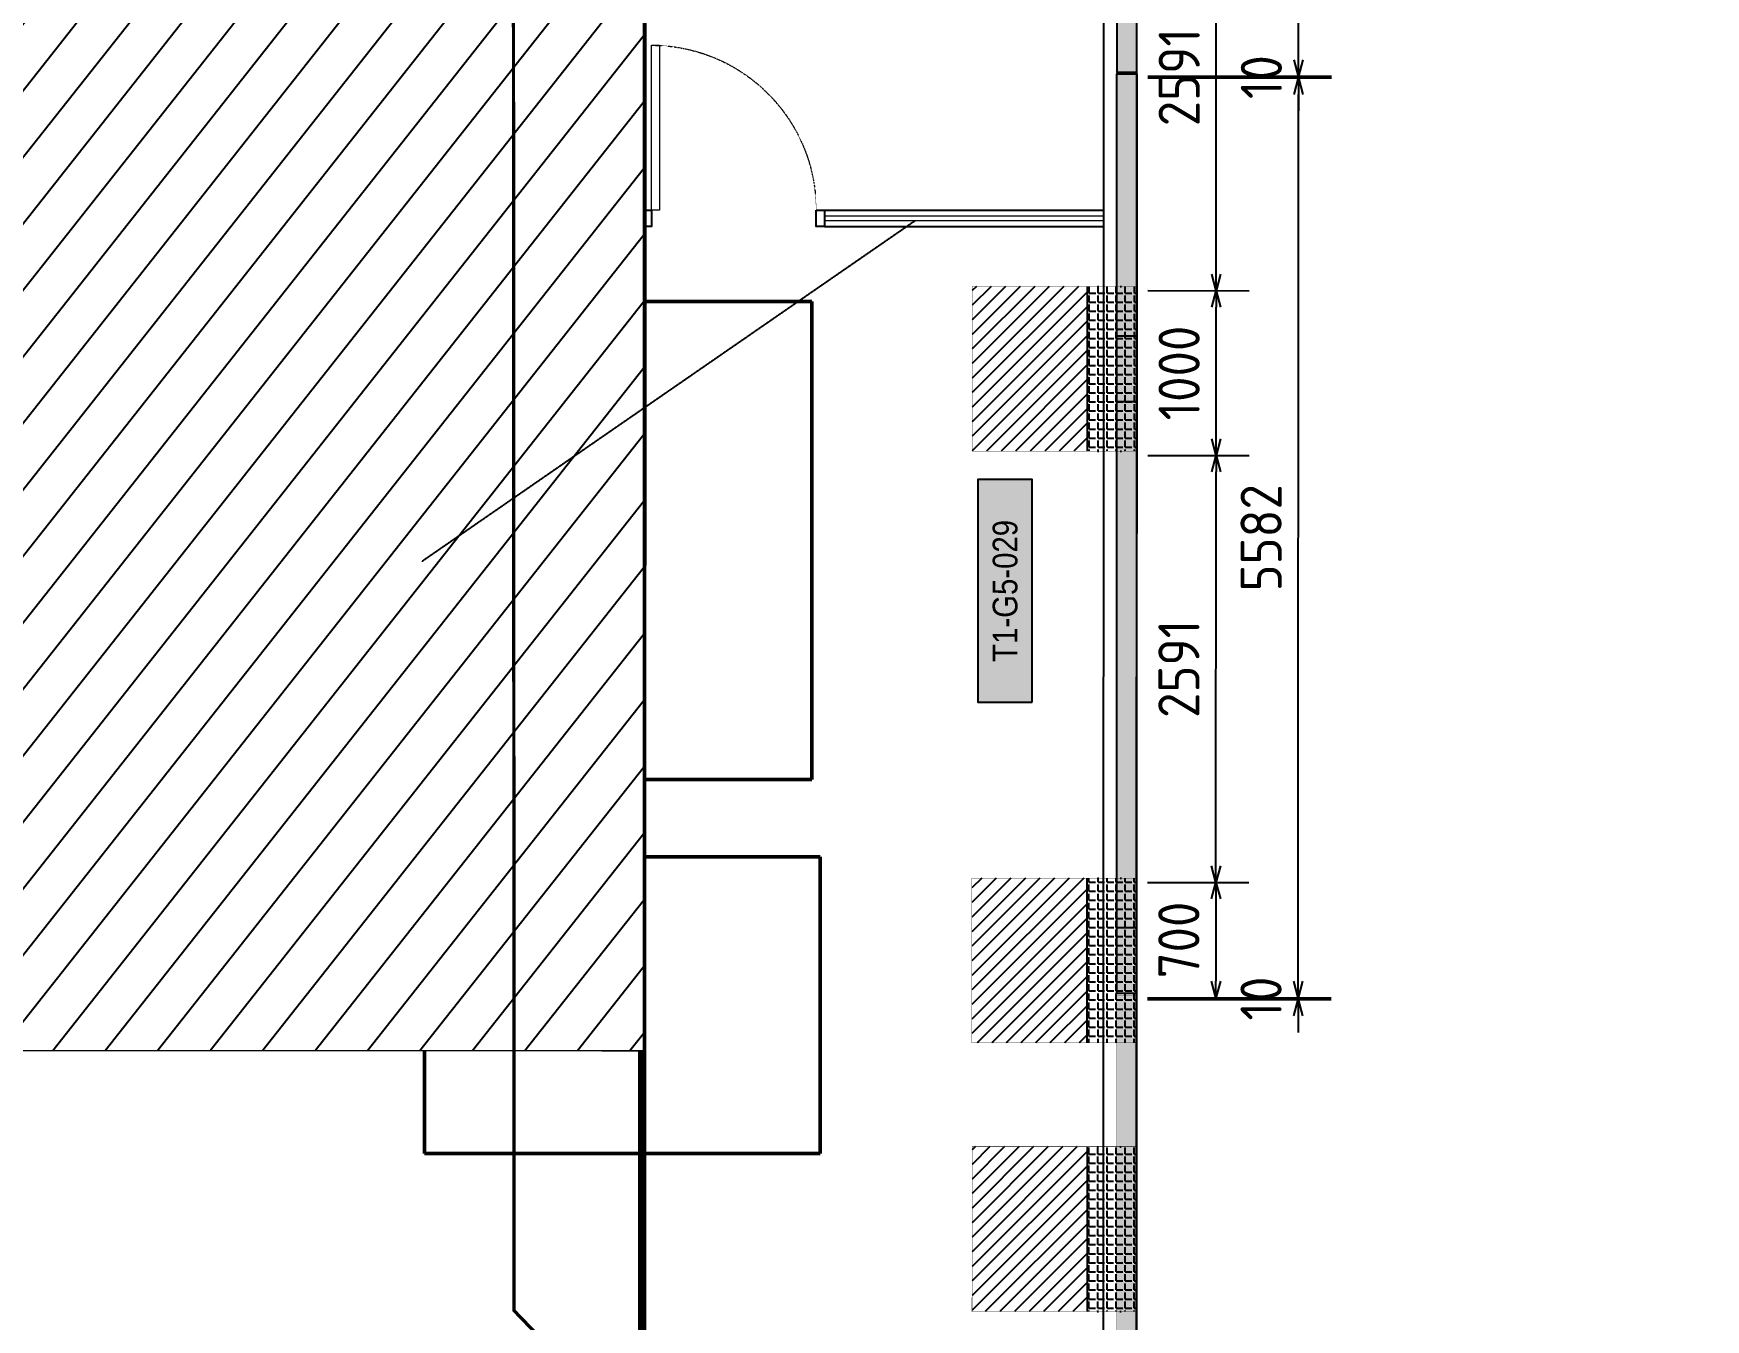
# Model space of a CAD drawing. Header units: centimetres. Extents: x -6122352 to 4157695, y -1694241 to 1947892.
# Drawn here: x 249254 to 259403, y -194925 to -187120 of the extents above; entities that cross this region are included whole.
import ezdxf
from ezdxf.enums import TextEntityAlignment as Align
from ezdxf.xclip import XClip

# ---------------------------------------------------------------- set-up
doc = ezdxf.new("R2010")
doc.units = ezdxf.units.CM
doc.header["$MEASUREMENT"] = 0
doc.header["$XCLIPFRAME"] = 2
doc.header["$PDMODE"] = 66
doc.header["$PDSIZE"] = 100
for name, pattern in [('23585-XR-AR-END-GROUND FLOOR$0$XR-END-GROUND FLOOR PLAN$0$HIDDEN2', [0.1875, 0.125, -0.0625]), ('DASHED2', [0.375, 0.25, -0.125]), ('XR-AR-END-SETTING OUT PLAN$0$23261-XR-AR-SI-GF$0$HIDDEN', [0.375, 0.25, -0.125]), ('XR-AR-END-SETTING OUT PLAN$0$23585-XR-AR-END-GROUND FLOOR$0$23261-XR-AR-SI-GF$0$HIDDEN', [0.375, 0.25, -0.125]), ('XR-AR-END-SETTING OUT PLAN$0$23585-XR-AR-END-GROUND FLOOR$0$945-4P-1-101-GROUND FLOOR PLAN$0$XR-MIDDLE-GROUND FLOOR PLAN$0$HIDDEN2', [0.1875, 0.125, -0.0625]), ('XR-AR-END-SETTING OUT PLAN$0$23585-XR-AR-END-GROUND FLOOR$0$XR-END-GROUND FLOOR PLAN$0$HIDDEN2', [0.1875, 0.125, -0.0625]), ('XR-AR-END-SETTING OUT PLAN$0$23585-XR-AR-END-GROUND FLOOR$0$XR-END-GROUND FLOOR PLAN$0$xf_6a1$0$DASHED', [0.75, 0.5, -0.25])]:
    doc.linetypes.add(name, pattern=pattern)
for name, color, linetype in [('00-MI-DIM', 7, 'Continuous'), ('23585-XR-AR-BOUNDARY WALLS AND SETBACKS$0$setback', 7, 'XR-AR-END-SETTING OUT PLAN$0$23261-XR-AR-SI-GF$0$HIDDEN'), ('@MI-FOOTINGS', 7, 'Continuous'), ('@MI-MEP', 7, 'Continuous'), ('@MI-REF LAYER', 7, 'Continuous'), ('@MI-TYPE-01', 30, 'Continuous'), ('@MI-TYPE-02', 6, 'Continuous'), ('B_TH_6', 7, 'Continuous'), ('PANEL-TAGS', 7, 'Continuous'), ('XR-AR-END-SETTING OUT PLAN$0$23585-XR-AR-END-GROUND FLOOR$0$A-Flor-Strs', 1, 'Continuous')]:
    doc.layers.add(name, color=color, linetype=linetype)
for name, color, linetype, lineweight, true_color in [('08-Compound Wall-3', 5, 'Continuous', 25, 0x0000ff), ('23585-XR-AR-DAMAC PLOT LIMITS$0$1-End units', 7, 'Continuous', 5, 0xf8991e), ('23585-XR-AR-DAMAC PLOT LIMITS$0$1-Open Space', 7, 'Continuous', 5, 0x90cf5a)]:
    doc.layers.add(name, color=color, linetype=linetype, lineweight=lineweight, true_color=true_color)
for name, color, linetype, lineweight in [('23585-XR-AR-END-GROUND FLOOR$0$A-LOVR-PLAN', 251, 'Continuous', 9), ('@ Foundations', 4, 'DASHED2', 50), ('A-ANNO-TEXT', 3, 'Continuous', 25), ('XR-AR-END-SETTING OUT PLAN$0$23585-XR-AR-END-GROUND FLOOR$0$A-DOOR-FULL', 1, 'Continuous', 9), ('XR-AR-END-SETTING OUT PLAN$0$23585-XR-AR-END-GROUND FLOOR$0$A-EQUP-KITN-PLAN', 202, 'Continuous', 9), ('XR-AR-END-SETTING OUT PLAN$0$23585-XR-AR-END-GROUND FLOOR$0$A-FLOR-OVHD', 9, 'XR-AR-END-SETTING OUT PLAN$0$23585-XR-AR-END-GROUND FLOOR$0$23261-XR-AR-SI-GF$0$HIDDEN', 15), ('XR-AR-END-SETTING OUT PLAN$0$23585-XR-AR-END-GROUND FLOOR$0$A-GLAZ-SILL', 8, 'Continuous', 5), ('XR-AR-END-SETTING OUT PLAN$0$23585-XR-AR-END-GROUND FLOOR$0$A-GLAZ-WNDO', 232, 'Continuous', 9), ('XR-AR-END-SETTING OUT PLAN$0$23585-XR-AR-END-GROUND FLOOR$0$A-LOVR-PLAN', 111, 'Continuous', 9), ('XR-AR-END-SETTING OUT PLAN$0$23585-XR-AR-END-GROUND FLOOR$0$A-WALL', 7, 'Continuous', 30), ('XR-AR-END-SETTING OUT PLAN$0$23585-XR-AR-END-GROUND FLOOR$0$S-COLS', 51, 'Continuous', 40), ('XR-AR-END-SETTING OUT PLAN$0$23585-XR-AR-END-GROUND FLOOR$0$S-COLS-PATT', 8, 'Continuous', 5)]:
    doc.layers.add(name, color=color, linetype=linetype, lineweight=lineweight)
doc.styles.add('PANELTAG_STYLE', font='arial.ttf')
doc.styles.add('Schueco-BEMSTIL', font='isocpeur.ttf', dxfattribs={"width": 0.9})
doc.styles.get("Standard").update_dxf_attribs({"font": 'arial.ttf'})
doc.dimstyles.new('LEADER', dxfattribs={"dimtxt": 0.18, "dimasz": 0.25, "dimexe": 0.18, "dimexo": 0.0625, "dimgap": 0.09, "dimtad": 0, "dimtih": 1, "dimtoh": 1, "dimdec": 4, "dimzin": 0, "dimdsep": 46, "dimtxsty": 'Standard', "dimblk": 'DOT', "dimcen": 0.09, "dimadec": 0, "dimazin": 0, "dimtfac": 1, "dimtdec": 4, "dimtofl": 0, "dimtmove": 0, "dimatfit": 3, "dimldrblk": 'DOT', "dimfxl": 1, "dimtolj": 1, "dimtzin": 0, "dimarcsym": 0})
doc.dimstyles.new('MI- JWC-TXT-2.5 MM', dxfattribs={"dimscale": 1.5, "dimtxt": 2.5, "dimasz": 1, "dimexe": 2, "dimexo": 1, "dimgap": 1, "dimtad": 1, "dimdec": 0, "dimdsep": 46, "dimtxsty": 'Schueco-BEMSTIL', "dimblk": 'OPEN30', "dimcen": 0, "dimdle": 2, "dimclrd": 140, "dimclre": 8, "dimclrt": 40, "dimadec": 0, "dimazin": 2, "dimtfac": 1, "dimtdec": 0, "dimtix": 1, "dimtmove": 2, "dimatfit": 3, "dimldrblk": 'OPEN', "dimfxl": 2, "dimlwd": -1, "dimlwe": -1, "dimarcsym": 0})

# ---------------------------------------------------------------- blocks, each defined once
blk = doc.blocks.new('23585-XR-AR-BOUNDARY WALLS AND SETBACKS')
at = {"layer": '23585-XR-AR-BOUNDARY WALLS AND SETBACKS$0$setback', "ltscale": 40, "const_width": 0.05}
blk.add_lwpolyline([(496708.041, 2768950.12), (496693.664, 2768963.294), (496689.51, 2768958.761), (496685.457, 2768954.338), (496681.404, 2768949.914), (496677.35, 2768945.49), (496673.297, 2768941.066), (496669.243, 2768936.643), (496665.19, 2768932.219), (496661.035, 2768927.684), (496675.412, 2768914.511), (496679.567, 2768919.045), (496683.621, 2768923.469), (496687.674, 2768927.893, -0.000006), (496687.674, 2768927.893), (496691.727, 2768932.316), (496695.781, 2768936.74), (496699.834, 2768941.164), (496703.888, 2768945.588), (496708.041, 2768950.12)], format="xyb", dxfattribs=at)
at = {"layer": '@MI-TYPE-01'}
for p, q in [((496711.173, 2768951.318), (496693.552, 2768967.465)), ((496711.038, 2768951.171), (496693.417, 2768967.318))]:
    blk.add_line(p, q, dxfattribs=at)
blk = doc.blocks.new('A$C9d9485f6')
at = {"layer": 'A-ANNO-TEXT', "rotation": 312.4881850805905}
blk.add_blockref('23585-XR-AR-BOUNDARY WALLS AND SETBACKS', (-2377088.535, -1504219.252), dxfattribs=at)
blk = doc.blocks.new('23585-XR-AR-DAMAC PLOT LIMITS')
at = {"layer": '23585-XR-AR-DAMAC PLOT LIMITS$0$1-End units', "color": 251, "true_color": 0x636466}
blk.add_lwpolyline([(496711.173, 2768951.318), (496704.993, 2768944.574), (496687.298, 2768960.788), (496693.479, 2768967.533)], close=True, dxfattribs=at)
at = {"layer": '23585-XR-AR-DAMAC PLOT LIMITS$0$1-Open Space', "color": 251, "true_color": 0x636466}
blk.add_lwpolyline([(496707.454, 2768967.513), (496711.846, 2768963.426), (496714.309, 2768961.134), (496714.551, 2768955.005), (496711.173, 2768951.318), (496693.479, 2768967.533), (496675.783, 2768983.746), (496678, 2768986.165), (496679.367, 2768987.658), (496685.538, 2768987.903), (496687.584, 2768985.999), (496688.677, 2768984.982), (496684.517, 2768980.512), (496688.982, 2768976.357), (496693.145, 2768980.829), (496694.278, 2768979.776), (496698.67, 2768975.689), (496703.062, 2768971.601)], close=True, dxfattribs=at)
blk = doc.blocks.new('A$Cf093b529')
at = {"layer": 'A-ANNO-TEXT'}
blk.add_blockref('23585-XR-AR-DAMAC PLOT LIMITS', (-495391.99, -2768603.442), dxfattribs=at)
blk = doc.blocks.new('A$Ca33b49e3')
at = {"color": 1, "true_color": 0xeb0000, "const_width": 0.008}
blk.add_lwpolyline([(54.298, 0), (54.297, -24), (45.15, -24), (39.15, -24), (33.15, -24), (27.15, -24), (21.15, -24), (15.15, -24), (9.15, -24), (0, -24), (0, 0), (9.15, 0), (15.15, 0), (21.15, 0), (27.15, 0), (33.15, 0), (39.15, 0), (45.15, 0)], close=True, dxfattribs=at)
blk = doc.blocks.new('*U35')
for points in [[(91, 0), (41, 0), (41, 1021), (91, 1021)], [(0, 0), (38, 0), (38, -50), (50, -50), (50, -250), (0, -250)], [(1100, 0), (1062, 0), (1062, -50), (1050, -50), (1050, -250), (1100, -250)]]:
    blk.add_lwpolyline(points, close=True)
at = {"color": 8, "linetype": 'XR-AR-END-SETTING OUT PLAN$0$23585-XR-AR-END-GROUND FLOOR$0$XR-END-GROUND FLOOR PLAN$0$HIDDEN2'}
blk.add_arc((41, 0), 1021, 0, 90, dxfattribs=at)
at = {"layer": 'XR-AR-END-SETTING OUT PLAN$0$23585-XR-AR-END-GROUND FLOOR$0$A-GLAZ-SILL', "linetype": 'XR-AR-END-SETTING OUT PLAN$0$23585-XR-AR-END-GROUND FLOOR$0$945-4P-1-101-GROUND FLOOR PLAN$0$XR-MIDDLE-GROUND FLOOR PLAN$0$HIDDEN2', "ltscale": 3}
blk.add_lwpolyline([(0, 0), (1100, 0), (1100, -250), (0, -250)], close=True, dxfattribs=at)
blk = doc.blocks.new('*U37')
for points in [[(91, 0), (41, 0), (41, 1021), (91, 1021)], [(0, 0), (38, 0), (38, -50), (50, -50), (50, -110), (0, -110)], [(1100, 0), (1062, 0), (1062, -50), (1050, -50), (1050, -110), (1100, -110)]]:
    blk.add_lwpolyline(points, close=True)
at = {"color": 8, "linetype": 'XR-AR-END-SETTING OUT PLAN$0$23585-XR-AR-END-GROUND FLOOR$0$XR-END-GROUND FLOOR PLAN$0$HIDDEN2'}
blk.add_arc((41, 0), 1021, 0, 90, dxfattribs=at)
at = {"layer": 'XR-AR-END-SETTING OUT PLAN$0$23585-XR-AR-END-GROUND FLOOR$0$A-GLAZ-SILL', "linetype": 'XR-AR-END-SETTING OUT PLAN$0$23585-XR-AR-END-GROUND FLOOR$0$945-4P-1-101-GROUND FLOOR PLAN$0$XR-MIDDLE-GROUND FLOOR PLAN$0$HIDDEN2', "ltscale": 3}
blk.add_lwpolyline([(0, 0), (1100, 0), (1100, -110), (0, -110)], close=True, dxfattribs=at)
blk = doc.blocks.new('XR-AR-END-SETTING OUT PLAN$0$23585-XR-AR-END-GROUND FLOOR$0$XR-END-GROUND FLOOR PLAN$0$A$C45491A9B')
blk.add_lwpolyline([(-50, 0), (0, 0), (0, 1000), (-50, 1000)], close=True)
at = {"color": 8, "linetype": 'XR-AR-END-SETTING OUT PLAN$0$23585-XR-AR-END-GROUND FLOOR$0$XR-END-GROUND FLOOR PLAN$0$HIDDEN2'}
blk.add_arc((0, 0), 1000, 90, 180, dxfattribs=at)
blk = doc.blocks.new('XR-AR-END-SETTING OUT PLAN$0$23585-XR-AR-END-GROUND FLOOR$0$A$C75a8815d')
at = {"layer": 'XR-AR-END-SETTING OUT PLAN$0$23585-XR-AR-END-GROUND FLOOR$0$S-COLS', "color": 252, "lineweight": 30}
for points in [[(0, 3500), (0, 2700), (250, 2700), (250, 3500)], [(0, 0), (0, 550), (250, 550), (250, 0)]]:
    blk.add_lwpolyline(points, close=True, dxfattribs=at)
blk = doc.blocks.new('23585-XR-AR-END-GROUND FLOOR$0$XR-END-GROUND FLOOR PLAN$0$A$C45491A9B')
blk.add_lwpolyline([(-50, 0), (0, 0), (0, 1000), (-50, 1000)], close=True)
at = {"color": 8, "linetype": '23585-XR-AR-END-GROUND FLOOR$0$XR-END-GROUND FLOOR PLAN$0$HIDDEN2'}
blk.add_arc((0, 0), 1000, 90, 180, dxfattribs=at)
blk = doc.blocks.new('XR-AR-END-SETTING OUT PLAN')
at = {"layer": '08-Compound Wall-3'}
for p, q in [((1900, 10600), (-523, 10600)), ((1900, 10500), (-523, 10500))]:
    blk.add_line(p, q, dxfattribs=at)
for points in [[(1950, 10600), (1900, 10600), (1900, 10500), (1950, 10500)], [(3000, 10600), (2950, 10600), (2950, 10500), (3000, 10500)]]:
    blk.add_lwpolyline(points, close=True, dxfattribs=at)
at = {"layer": '23585-XR-AR-END-GROUND FLOOR$0$A-LOVR-PLAN'}
blk.add_lwpolyline([(1900, 10535), (1900, 10565), (-523, 10565), (-523, 10535)], close=True, dxfattribs=at)
blk.add_lwpolyline([(1900, 10600), (1900, 10500)], dxfattribs=at)
at = {"layer": 'XR-AR-END-SETTING OUT PLAN$0$23585-XR-AR-END-GROUND FLOOR$0$A-EQUP-KITN-PLAN', "color": 8}
for p, q in [((3850, 11100), (3850, 13150)), ((5650, 11100), (3850, 11100))]:
    blk.add_line(p, q, dxfattribs=at)
at = {"layer": 'XR-AR-END-SETTING OUT PLAN$0$23585-XR-AR-END-GROUND FLOOR$0$A-EQUP-KITN-PLAN', "color": 8, "linetype": 'XR-AR-END-SETTING OUT PLAN$0$23585-XR-AR-END-GROUND FLOOR$0$XR-END-GROUND FLOOR PLAN$0$xf_6a1$0$DASHED'}
blk.add_line((5650, 10900), (3850, 10900), dxfattribs=at)
at = {"layer": 'XR-AR-END-SETTING OUT PLAN$0$23585-XR-AR-END-GROUND FLOOR$0$A-FLOR-OVHD', "color": 8, "ltscale": 5}
for p, q in [((5650, 12950), (5650, 11300)), ((5750, 12950), (5750, 11300)), ((3750, 11000), (3250, 10500)), ((3250, 11000), (3750, 10500)), ((4150, 9210), (3250, 9610)), ((3250, 9210), (4150, 9610))]:
    blk.add_line(p, q, dxfattribs=at)
at = {"layer": 'XR-AR-END-SETTING OUT PLAN$0$23585-XR-AR-END-GROUND FLOOR$0$A-FLOR-OVHD', "color": 8}
blk.add_line((3200, 10250), (3200, 9000), dxfattribs=at)
at = {"layer": 'XR-AR-END-SETTING OUT PLAN$0$23585-XR-AR-END-GROUND FLOOR$0$A-FLOR-OVHD', "color": 8, "ltscale": 5}
blk.add_lwpolyline([(3250, 9210), (4150, 9210), (4150, 9610), (3250, 9610)], close=True, dxfattribs=at)
at = {"layer": 'XR-AR-END-SETTING OUT PLAN$0$23585-XR-AR-END-GROUND FLOOR$0$A-Flor-Strs', "color": 8}
for p, q in [((3000, 10250), (3000, 9000)), ((3300, 10250), (3300, 9000)), ((3300, 9550), (3171, 9681)), ((3000, 9550), (3300, 9550)), ((3300, 9550), (3171, 9419))]:
    blk.add_line(p, q, dxfattribs=at)
at = {"layer": 'XR-AR-END-SETTING OUT PLAN$0$23585-XR-AR-END-GROUND FLOOR$0$A-GLAZ-SILL', "color": 8}
blk.add_line((3250, 6050), (3250, 8200), dxfattribs=at)
at = {"layer": 'XR-AR-END-SETTING OUT PLAN$0$23585-XR-AR-END-GROUND FLOOR$0$A-GLAZ-WNDO', "color": 8}
for p, q in [((3000, 8200), (3000, 8150)), ((3150, 8150), (3000, 8150)), ((3150, 8200), (3150, 8150)), ((3150, 6100), (3150, 8200)), ((3000, 7448), (3000, 7498)), ((3000, 7498), (3150, 7498)), ((3150, 7448), (3000, 7448)), ((3150, 7498), (3150, 7448)), ((3000, 6747), (3000, 6797)), ((3000, 6797), (3150, 6797)), ((3150, 6747), (3000, 6747)), ((3150, 6797), (3150, 6747)), ((3000, 6050), (3000, 6100)), ((3000, 6100), (3150, 6100)), ((3150, 6100), (3150, 6050)), ((3000, 6050), (3250, 6050))]:
    blk.add_line(p, q, dxfattribs=at)
for points in [[(3250, 8200), (3000, 8200)], [(3000, 7498), (3000, 8150)], [(3050, 8150), (3050, 7498)], [(3000, 6100), (3000, 7448)], [(3050, 7448), (3050, 6797)], [(3050, 6747), (3050, 6100)]]:
    blk.add_lwpolyline(points, dxfattribs=at)
at = {"layer": 'XR-AR-END-SETTING OUT PLAN$0$23585-XR-AR-END-GROUND FLOOR$0$A-LOVR-PLAN', "color": 8}
for points in [[(1950, 10600), (1900, 10600), (1900, 10500), (1950, 10500)], [(3000, 10600), (2950, 10600), (2950, 10500), (3000, 10500)]]:
    blk.add_lwpolyline(points, close=True, dxfattribs=at)
blk.add_lwpolyline([(1900, 10600), (1900, 10500)], dxfattribs=at)
at = {"layer": 'XR-AR-END-SETTING OUT PLAN$0$23585-XR-AR-END-GROUND FLOOR$0$A-WALL', "color": 8}
for points in [[(9250, 6650), (9050, 6650), (9050, 8750), (6850, 8750), (6850, 8700), (6750, 8700), (6750, 8750), (6650, 8750), (6650, 8850), (6950, 8850), (6950, 8900), (7050, 8900), (7050, 8850), (9050, 8850), (9050, 10350), (7050, 10350), (7050, 9800), (6950, 9800), (6950, 10550), (7050, 10550), (7050, 10450), (9050, 10450), (9050, 19523), (9250, 19523)], [(5650, 10500), (5750, 10500), (5750, 11300), (5650, 11300)], [(4790, 8750), (3250, 8750), (3250, 8200), (3000, 8200), (3000, 9000), (4540, 9000), (4540, 9050), (4790, 9050)], [(5650, 8750), (4790, 8750), (4790, 8850), (5650, 8850)], [(3250, 5750), (3250, 5750), (3250, 6050), (3000, 6050), (3000, 5500), (3250, 5500)], [(3250, 5500), (7760, 5500), (7760, 5750), (3250, 5750)]]:
    blk.add_lwpolyline(points, close=True, dxfattribs=at)
for points in [[(3850, 10500), (5750, 10500), (5750, 10250), (4790, 10250), (4790, 10150), (4540, 10150), (4540, 10250), (3000, 10250), (3000, 12000), (3250, 12000), (3250, 11100), (3850, 11100), (3850, 10500)], [(3750, 10700), (3750, 11000), (3450, 11000), (3250, 11000), (3250, 10500), (3750, 10500), (3750, 10700)]]:
    blk.add_lwpolyline(points, dxfattribs=at)
at = {"layer": '23585-XR-AR-END-GROUND FLOOR$0$A-LOVR-PLAN'}
blk.add_blockref('23585-XR-AR-END-GROUND FLOOR$0$XR-END-GROUND FLOOR PLAN$0$A$C45491A9B', (2950, 10600), dxfattribs=at)
at = {"layer": 'XR-AR-END-SETTING OUT PLAN$0$23585-XR-AR-END-GROUND FLOOR$0$A-DOOR-FULL', "color": 8, "xscale": -1, "rotation": 270}
blk.add_blockref('*U35', (4790, 9050), dxfattribs=at)
at = {"layer": 'XR-AR-END-SETTING OUT PLAN$0$23585-XR-AR-END-GROUND FLOOR$0$A-DOOR-FULL', "color": 8, "xscale": 0.9090909090912127, "yscale": 0.9090909090912127, "zscale": 0.9090909090912127, "rotation": 179.9999999999999}
blk.add_blockref('*U37', (6650, 8750), dxfattribs=at)
at = {"layer": 'XR-AR-END-SETTING OUT PLAN$0$23585-XR-AR-END-GROUND FLOOR$0$A-LOVR-PLAN', "color": 8}
blk.add_blockref('XR-AR-END-SETTING OUT PLAN$0$23585-XR-AR-END-GROUND FLOOR$0$XR-END-GROUND FLOOR PLAN$0$A$C45491A9B', (2950, 10600), dxfattribs=at)
at = {"layer": 'XR-AR-END-SETTING OUT PLAN$0$23585-XR-AR-END-GROUND FLOOR$0$S-COLS-PATT', "color": 8}
blk.add_blockref('XR-AR-END-SETTING OUT PLAN$0$23585-XR-AR-END-GROUND FLOOR$0$A$C75a8815d', (3000, 5500), dxfattribs=at)
blk = doc.blocks.new('END UNIT')
at = {"xscale": 0.001, "yscale": 0.001, "zscale": 0.001}
blk.add_blockref('XR-AR-END-SETTING OUT PLAN', (-9.15, 0), dxfattribs=at)
blk = doc.blocks.new('TH_6')
at = {"xscale": -1}
blk.add_blockref('END UNIT', (495838.305, 2769163.997), dxfattribs=at)
blk = doc.blocks.new('23585-XR-AR-MALDIVE-3$0$TH_6')
at = {"layer": 'B_TH_6', "xscale": 1.000019685734281, "yscale": 1.000019685734281, "zscale": 1.000019685734281}
blk.add_blockref('TH_6', (-9.76, -54.513), dxfattribs=at)
at = {"layer": '@ Foundations', "linetype": 'DASHED2', "ltscale": 25}
for points in [[(495843.181, 2769171.142), (495843.181, 2769174.042), (495845.481, 2769174.042), (495845.481, 2769171.142)], [(495845.531, 2769168.872), (495843.131, 2769168.872), (495843.131, 2769170.672), (495845.531, 2769170.672)]]:
    blk.add_lwpolyline(points, close=True, dxfattribs=at)
blk = doc.blocks.new('_Dot')
at = {"color": 0, "linetype": 'ByBlock', "lineweight": -2}
blk.add_line((-0.5, 0), (-1, 0), dxfattribs=at)
at = {"color": 0, "linetype": 'ByBlock', "const_width": 0.5}
blk.add_lwpolyline([(-0.25, 0, 1), (0.25, 0, 1)], format="xyb", close=True, dxfattribs=at)
blk = doc.blocks.new('A$C4030e24e')
at = {"color": 1, "true_color": 0xeb0000, "const_width": 0.008}
blk.add_lwpolyline([(54.298, 0), (54.297, -24), (45.15, -24), (39.15, -24), (33.15, -24), (27.15, -24), (21.15, -24), (15.15, -24), (9.15, -24), (0, -24), (0, 0), (9.15, 0), (15.15, 0), (21.15, 0), (27.15, 0), (33.15, 0), (39.15, 0), (45.15, 0)], close=True, dxfattribs=at)
blk = doc.blocks.new('RCC COPING')
at = {"layer": '@MI-TYPE-01', "transparency": 33554679}
h = blk.add_hatch(color=8, dxfattribs=at)
h.dxf.hatch_style = 1
h.paths.add_polyline_path([(60, 200), (-60, 200), (-60, -200), (60, -200)])
at = {"layer": '@MI-TYPE-01', "color": 30}
blk.add_lwpolyline([(-60, 200), (60, 200), (60, -200), (-60, -200)], close=True, dxfattribs=at)
blk = doc.blocks.new('31309MM')
at = {"layer": '@MI-TYPE-01', "transparency": 33554679}
h = blk.add_hatch(color=30, dxfattribs=at)
h.dxf.hatch_style = 1
h.paths.add_polyline_path([(0, 120), (5582, 120), (5582, 0), (0, 0)])
h.paths.add_polyline_path([(5592, 0), (12764, 0), (12764, 120), (5592, 120)])
h.paths.add_polyline_path([(12774, 120), (18356, 120), (18356, 0), (12774, 0)])
h.paths.add_polyline_path([(18366, 0), (23537, 0), (23537, 120), (18366, 120)])
h.paths.add_polyline_path([(23547, 120), (30720, 120), (30720, 0), (23547, 0)])
h.paths.add_polyline_path([(30730, 0), (36309, 0), (36309, 120), (30730, 120)])
at = {"layer": '@MI-TYPE-01', "color": 30}
for points in [[(0, 120), (5582, 120), (5582, 0), (0, 0)], [(5592, 0), (12764, 0), (12764, 120), (5592, 120)]]:
    blk.add_lwpolyline(points, close=True, dxfattribs=at)
at = {"layer": '@MI-TYPE-01', "color": 240, "true_color": 0xed1f24, "rotation": 89.95700707059105}
for p in [(200, 60), (3791, 60)]:
    blk.add_blockref('RCC COPING', p, dxfattribs=at)
blk = doc.blocks.new('A$Ceca04276')
at = {"layer": '@MI-TYPE-01', "color": 30, "rotation": 89.98971944707202}
blk.add_blockref('31309MM', (0, 10), dxfattribs=at)
blk = doc.blocks.new('T1-FOOTING')
at = {"transparency": 33554679}
h = blk.add_hatch(dxfattribs=at)
h.set_pattern_fill('ANGLE', color=256, scale=500)
h.set_pattern_definition([(0, (0, 0), (0, 137.5), [100, -37.5]), (90, (0, 0), (-137.5, 8e-15), [100, -37.5])])
h.paths.add_polyline_path([(-500, -300), (500, -300), (500, 0), (-500, 0)])
h.paths.add_polyline_path([(-499.75, -299.75), (499.75, -299.75), (499.75, -0.25), (-499.75, -0.25)], flags=16)
h = blk.add_hatch(dxfattribs=at)
h.set_pattern_fill('ANGLE', color=8, scale=200)
h.set_pattern_definition([(0, (0, 0), (0, 55), [40, -15]), (90, (0, 0), (-55, 3e-15), [40, -15])])
h.paths.add_polyline_path([(500, -300), (500, 0), (-500, 0), (-500, -300)])
h = blk.add_hatch(dxfattribs=at)
h.set_pattern_fill('ANSI31', color=8, scale=500)
h.paths.add_polyline_path([(500, -1000), (500, -300), (-500, -300), (-500, -1000)])
at = {"layer": '@MI-TYPE-01', "color": 240, "linetype": 'DASHED2', "true_color": 0xed1f24}
blk.add_line((-500, -300), (500, -300), dxfattribs=at)
at = {"layer": '@MI-TYPE-01', "color": 240, "true_color": 0xed1f24, "const_width": 2.5}
blk.add_lwpolyline([(-500, 0), (500, 0), (500, -1000), (-500, -1000)], close=True, dxfattribs=at)
blk = doc.blocks.new('_Open30')
at = {"color": 0, "linetype": 'ByBlock', "lineweight": -2}
for p, q in [((-1, 0.27), (0, 0)), ((0, 0), (-1, -0.27)), ((0, 0), (-1, 0))]:
    blk.add_line(p, q, dxfattribs=at)
blk = doc.blocks.new('*D1043')
at = {"layer": '00-MI-DIM', "color": 140, "transparency": 16777216}
for p, q in [((145364, -192828), (145364, -192728)), ((145364, -192938), (145364, -192928)), ((145364, -193038), (145364, -193138))]:
    blk.add_line(p, q, dxfattribs=at)
at = {"layer": '00-MI-DIM', "color": 8, "transparency": 16777216}
for p, q in [((144450, -192928), (145564, -192928)), ((144450, -192938), (145564, -192938))]:
    blk.add_line(p, q, dxfattribs=at)
at = {"layer": 'Defpoints', "color": 0, "transparency": 16777216}
for p in [(144350, -192928), (144350, -192938), (145364, -192928)]:
    blk.add_point(p, dxfattribs=at)
at = {"layer": '00-MI-DIM', "color": 140, "transparency": 16777216, "xscale": 100, "yscale": 100, "zscale": 100}
for p, rotation in [((145364, -192928), 269.9897341789317), ((145364, -192938), 89.98973417893167)]:
    blk.add_blockref('_Open30', p, dxfattribs=dict(at, rotation=rotation))
at = {"layer": '00-MI-DIM', "color": 40, "transparency": 16777216, "insert": (145139, -192933), "char_height": 250, "attachment_point": 5, "rotation": 89.9897, "style": 'Schueco-BEMSTIL'}
blk.add_mtext('10', dxfattribs=at)
blk = doc.blocks.new('_Open')
at = {"color": 0, "linetype": 'ByBlock', "lineweight": -2}
for p, q in [((-1, 0.2), (0, 0)), ((-1, -0.2), (0, 0)), ((0, 0), (-1, 0))]:
    blk.add_line(p, q, dxfattribs=at)
blk = doc.blocks.new('*D1044')
at = {"layer": '00-MI-DIM', "color": 8, "transparency": 16777216}
for p, q in [((144451, -187346), (145565, -187346)), ((144450, -192928), (145564, -192928))]:
    blk.add_line(p, q, dxfattribs=at)
at = {"layer": '00-MI-DIM', "color": 140, "transparency": 16777216}
blk.add_line((145364, -192828), (145365, -187446), dxfattribs=at)
at = {"layer": 'Defpoints', "color": 0, "transparency": 16777216}
for p in [(144351, -187346), (145365, -187346), (144350, -192928)]:
    blk.add_point(p, dxfattribs=at)
at = {"layer": '00-MI-DIM', "color": 140, "transparency": 16777216, "xscale": 100, "yscale": 100, "zscale": 100}
for p, rotation in [((145365, -187346), 89.98973417893167), ((145364, -192928), 269.9897341789317)]:
    blk.add_blockref('_Open30', p, dxfattribs=dict(at, rotation=rotation))
at = {"layer": '00-MI-DIM', "color": 40, "transparency": 16777216, "insert": (145139, -190137), "char_height": 250, "attachment_point": 5, "rotation": 89.9897, "style": 'Schueco-BEMSTIL'}
blk.add_mtext('5582', dxfattribs=at)
blk = doc.blocks.new('*D1045')
at = {"layer": '00-MI-DIM', "color": 140, "transparency": 16777216}
for p, q in [((145365, -187236), (145365, -187136)), ((145365, -187346), (145365, -187336)), ((145365, -187446), (145365, -187546))]:
    blk.add_line(p, q, dxfattribs=at)
at = {"layer": '00-MI-DIM', "color": 8, "transparency": 16777216}
for p, q in [((144451, -187336), (145565, -187336)), ((144451, -187346), (145565, -187346))]:
    blk.add_line(p, q, dxfattribs=at)
at = {"layer": 'Defpoints', "color": 0, "transparency": 16777216}
for p in [(144351, -187336), (145365, -187336), (144351, -187346)]:
    blk.add_point(p, dxfattribs=at)
at = {"layer": '00-MI-DIM', "color": 140, "transparency": 16777216, "xscale": 100, "yscale": 100, "zscale": 100}
for p, rotation in [((145365, -187336), 269.9897341789317), ((145365, -187346), 89.98973417893167)]:
    blk.add_blockref('_Open30', p, dxfattribs=dict(at, rotation=rotation))
at = {"layer": '00-MI-DIM', "color": 40, "transparency": 16777216, "insert": (145140, -187341), "char_height": 250, "attachment_point": 5, "rotation": 89.9897, "style": 'Schueco-BEMSTIL'}
blk.add_mtext('10', dxfattribs=at)
blk = doc.blocks.new('*D1046')
at = {"layer": '00-MI-DIM', "color": 8, "transparency": 16777216}
for p, q in [((144452, -180164), (145566, -180164)), ((144451, -187336), (145565, -187336))]:
    blk.add_line(p, q, dxfattribs=at)
at = {"layer": '00-MI-DIM', "color": 140, "transparency": 16777216}
blk.add_line((145365, -187236), (145366, -180264), dxfattribs=at)
at = {"layer": 'Defpoints', "color": 0, "transparency": 16777216}
for p in [(144352, -180164), (145366, -180164), (144351, -187336)]:
    blk.add_point(p, dxfattribs=at)
at = {"layer": '00-MI-DIM', "color": 140, "transparency": 16777216, "xscale": 100, "yscale": 100, "zscale": 100}
for p, rotation in [((145366, -180164), 89.98973417893167), ((145365, -187336), 269.9897341789317)]:
    blk.add_blockref('_Open30', p, dxfattribs=dict(at, rotation=rotation))
at = {"layer": '00-MI-DIM', "color": 40, "transparency": 16777216, "insert": (145140, -183750), "char_height": 250, "attachment_point": 5, "rotation": 89.9897, "style": 'Schueco-BEMSTIL'}
blk.add_mtext('7172', dxfattribs=at)
blk = doc.blocks.new('*D1055')
at = {"layer": '@MI-TYPE-02', "color": 8, "transparency": 16777216}
for p, q in [((144452, -189637), (145066, -189637)), ((144450, -192228), (145065, -192228))]:
    blk.add_line(p, q, dxfattribs=at)
at = {"layer": '@MI-TYPE-02', "color": 140, "transparency": 16777216}
blk.add_line((144865, -192128), (144866, -189737), dxfattribs=at)
at = {"layer": 'Defpoints', "color": 0, "transparency": 16777216}
for p in [(144352, -189637), (144866, -189637), (144350, -192228)]:
    blk.add_point(p, dxfattribs=at)
at = {"layer": '@MI-TYPE-02', "color": 140, "transparency": 16777216, "xscale": 100, "yscale": 100, "zscale": 100}
for p, rotation in [((144866, -189637), 89.98984397145455), ((144865, -192228), 269.9898439714545)]:
    blk.add_blockref('_Open30', p, dxfattribs=dict(at, rotation=rotation))
at = {"layer": '@MI-TYPE-02', "color": 40, "transparency": 16777216, "insert": (144640, -190932), "char_height": 250, "attachment_point": 5, "rotation": 89.9898, "style": 'Schueco-BEMSTIL'}
blk.add_mtext('2591', dxfattribs=at)
blk = doc.blocks.new('*D1056')
at = {"layer": '@MI-TYPE-02', "color": 8, "transparency": 16777216}
for p, q in [((144452, -188637), (145066, -188637)), ((144452, -189637), (145066, -189637))]:
    blk.add_line(p, q, dxfattribs=at)
at = {"layer": '@MI-TYPE-02', "color": 140, "transparency": 16777216}
blk.add_line((144866, -189537), (144866, -188737), dxfattribs=at)
at = {"layer": 'Defpoints', "color": 0, "transparency": 16777216}
for p in [(144352, -188637), (144866, -188637), (144352, -189637)]:
    blk.add_point(p, dxfattribs=at)
at = {"layer": '@MI-TYPE-02', "color": 140, "transparency": 16777216, "xscale": 100, "yscale": 100, "zscale": 100}
for p, rotation in [((144866, -188637), 89.98984397145455), ((144866, -189637), 269.9898439714545)]:
    blk.add_blockref('_Open30', p, dxfattribs=dict(at, rotation=rotation))
at = {"layer": '@MI-TYPE-02', "color": 40, "transparency": 16777216, "insert": (144641, -189137), "char_height": 250, "attachment_point": 5, "rotation": 89.9898, "style": 'Schueco-BEMSTIL'}
blk.add_mtext('1000', dxfattribs=at)
blk = doc.blocks.new('*D1057')
at = {"layer": '@MI-TYPE-02', "color": 8, "transparency": 16777216}
for p, q in [((144451, -186046), (145066, -186046)), ((144452, -188637), (145066, -188637))]:
    blk.add_line(p, q, dxfattribs=at)
at = {"layer": '@MI-TYPE-02', "color": 140, "transparency": 16777216}
blk.add_line((144866, -188537), (144866, -186146), dxfattribs=at)
at = {"layer": 'Defpoints', "color": 0, "transparency": 16777216}
for p in [(144351, -186046), (144866, -186046), (144352, -188637)]:
    blk.add_point(p, dxfattribs=at)
at = {"layer": '@MI-TYPE-02', "color": 140, "transparency": 16777216, "xscale": 100, "yscale": 100, "zscale": 100}
for p, rotation in [((144866, -186046), 89.98984397145455), ((144866, -188637), 269.9898439714545)]:
    blk.add_blockref('_Open30', p, dxfattribs=dict(at, rotation=rotation))
at = {"layer": '@MI-TYPE-02', "color": 40, "transparency": 16777216, "insert": (144641, -187341), "char_height": 250, "attachment_point": 5, "rotation": 89.9898, "style": 'Schueco-BEMSTIL'}
blk.add_mtext('2591', dxfattribs=at)
blk = doc.blocks.new('*D1075')
at = {"layer": '@MI-TYPE-02', "color": 8, "transparency": 16777216}
for p, q in [((144450, -192228), (145065, -192228)), ((144450, -192928), (145065, -192928))]:
    blk.add_line(p, q, dxfattribs=at)
at = {"layer": '@MI-TYPE-02', "color": 140, "transparency": 16777216}
blk.add_line((144865, -192328), (144865, -192828), dxfattribs=at)
at = {"layer": 'Defpoints', "color": 0, "transparency": 16777216}
for p in [(144350, -192228), (144350, -192928), (144865, -192928)]:
    blk.add_point(p, dxfattribs=at)
at = {"layer": '@MI-TYPE-02', "color": 140, "transparency": 16777216, "xscale": 100, "yscale": 100, "zscale": 100}
for p, rotation in [((144865, -192228), 89.98984397145456), ((144865, -192928), 269.9898439714545)]:
    blk.add_blockref('_Open30', p, dxfattribs=dict(at, rotation=rotation))
at = {"layer": '@MI-TYPE-02', "color": 40, "transparency": 16777216, "insert": (144640, -192578), "char_height": 250, "attachment_point": 5, "rotation": 89.9898, "style": 'Schueco-BEMSTIL'}
blk.add_mtext('700', dxfattribs=at)
blk = doc.blocks.new('A$C6af4942d')
at = {"layer": '@MI-TYPE-02'}
h = blk.add_hatch(color=256, dxfattribs=at)
h.dxf.hatch_style = 1
h.paths.add_polyline_path([(0, 0.7), (-5835, 0.7), (-5835, 120.7), (0, 120.7)])
at = {"layer": '@MI-TYPE-02', "const_width": 2.5}
for points in [[(0, 120.7), (-5835, 120.7), (-5835, 0.7), (0, 0.7)], [(0, 0.7), (-5835, 0.7), (-5835, 120.7), (0, 120.7)]]:
    blk.add_lwpolyline(points, close=True, dxfattribs=at)
at = {"layer": '@MI-FOOTINGS', "color": 240, "true_color": 0xed1f24, "xscale": -1, "rotation": 180}
blk.add_blockref('T1-FOOTING', (-1417.5, -0.1), dxfattribs=at)
blk = doc.blocks.new('PANELTAG')
at = {"layer": 'PANEL-TAGS', "color": 1}
blk.add_lwpolyline([(-13.5, -3.3), (13.5, -3.3), (13.5, 3.3), (-13.5, 3.3)], close=True, dxfattribs=at)
at = {"layer": 'PANEL-TAGS', "color": 40, "true_color": 0xffd700}
blk.add_solid([(-13.5, -3.3), (13.5, -3.3), (-13.5, 3.3), (13.5, 3.3)], dxfattribs=at)
at = {"layer": 'PANEL-TAGS', "color": 5, "style": 'PANELTAG_STYLE', "width": 0.85}
blk.add_attdef('TAGNO', text='', height=3, dxfattribs=at).set_placement((0, 0), align=Align.MIDDLE)
blk = doc.blocks.new('A$Ccb5c3d34')
at = {"layer": '@MI-FOOTINGS', "color": 240, "true_color": 0xed1f24, "xscale": -1, "rotation": 269.9998902066706}
for p in [(0.9, 3801.2), (-0.4, 209.9)]:
    blk.add_blockref('T1-FOOTING', p, dxfattribs=at)
at = {"layer": '@MI-TYPE-02', "rotation": 0.01033223269849447}
blk.add_blockref('A$Ceca04276', (-0.9, 0), dxfattribs=at)
at = {"layer": '00-MI-DIM'}
for base, p1, p2, picture, middle in [((1013.5, 12773.9), (-0.4, 5601.8), (-0.4, 12773.9), '*D1046', (788.5, 9187.9)), ((1013.5, 5601.8), (-0.4, 5591.8), (-0.4, 5601.8), '*D1045', (788.5, 5596.8)), ((1013.5, 5591.8), (-0.4, 9.9), (-0.4, 5591.8), '*D1044', (788.5, 2800.9)), ((1013.5, 9.9), (0, 0), (-0.4, 9.9), '*D1043', (788.5, 5))]:
    dim = blk.add_linear_dim(base=base, p1=p1, p2=p2, angle=89.99989, dimstyle='MI- JWC-TXT-2.5 MM', dxfattribs=at)
    dim.commit()
    dim.dimension.update_dxf_attribs({"geometry": picture, "text_midpoint": middle, "insert": (-144384.3, 192912.4)})
at = {"layer": '@MI-TYPE-02'}
for base, p1, p2, picture, middle in [((514.9, 6892.3), (0.9, 4301.2), (-0.4, 6892.3), '*D1057', (289.9, 5596.7)), ((514.9, 4301.2), (0.9, 3301.2), (0.9, 4301.2), '*D1056', (289.9, 3801.2)), ((514.9, 3301.2), (-0.4, 709.9), (0.9, 3301.2), '*D1055', (289.9, 2005.5)), ((514.9, 9.9), (-0.4, 709.9), (-0.6, 9.9), '*D1075', (289.9, 359.9))]:
    dim = blk.add_linear_dim(base=base, p1=p1, p2=p2, angle=90, dimstyle='MI- JWC-TXT-2.5 MM', dxfattribs=at)
    dim.commit()
    dim.dimension.update_dxf_attribs({"geometry": picture, "text_midpoint": middle, "insert": (-144384.3, 192912.4)})

msp = doc.modelspace()

# ---------------------------------------------------------------- block references
at = {"layer": '@MI-MEP', "color": 10, "xscale": 1000, "yscale": 1000, "zscale": 1000, "rotation": 359.9921241328008}
msp.add_blockref('A$Ca33b49e3', (201654.98692, -174783.95629), dxfattribs=at)
at = {"layer": '@MI-REF LAYER', "xscale": 1000, "yscale": 1000, "zscale": 1000}
msp.add_blockref('A$C9d9485f6', (-23958.95046, 48155.57226), dxfattribs=at)
at = {"layer": '@MI-REF LAYER', "xscale": 1000, "yscale": 1000, "zscale": 1000, "rotation": 312.4882903633292}
msp.add_blockref('A$Cf093b529', (-891608.73293, 539022.72011), dxfattribs=at)

# ---------------------------------------------------------------- next in the draw order: block references
at = {"layer": '@MI-REF LAYER'}
ref = msp.add_blockref('23585-XR-AR-MALDIVE-3$0$TH_6', (-496073033.02275, -2769276523.70792), dxfattribs=dict(at, xscale=1000, yscale=1000, zscale=1000, rotation=359.9900366873122))
XClip(ref).set_block_clipping_path([(495793.2153440099, 2769163.9965278879), (495847.2526438804, 2769163.9980816934), (495847.2535734456, 2769187.9362377487), (495838.3168886402, 2769187.8963888632), (495832.3168848935, 2769187.89635137), (495826.3168800613, 2769187.8963138792), (495820.3168752268, 2769187.8962763874), (495814.3168703942, 2769187.8962388965), (495808.3170107673, 2769187.8963365192), (495802.3170081871, 2769187.8962990278), (495793.2156468914, 2769187.9363993215)])

# ---------------------------------------------------------------- next in the draw order: block references
at = {"layer": '@MI-TYPE-02'}
for name, p, rotation in [('A$C6af4942d', (255951.04965, -192958.66465), 89.98973417812736), ('A$Ccb5c3d34', (255950.1945, -192956.55145), 359.9898439714545)]:
    msp.add_blockref(name, p, dxfattribs=dict(at, rotation=rotation))
at = {"layer": 'PANEL-TAGS'}
ref = msp.add_blockref('PANELTAG', (255151.19671, -190503.18561), dxfattribs=dict(at, xscale=50.00000000000001, yscale=50.00000000000001, zscale=50.00000000000001, rotation=90.00000000000001))
ref.add_attrib('TAGNO', 'T1-G5-029', dxfattribs={"color": 5, "height": 150, "rotation": 90, "style": 'PANELTAG_STYLE', "width": 0.85}).set_placement((255151.19671, -190503.18561), align=Align.MIDDLE_CENTER)

# ---------------------------------------------------------------- next in the draw order: wipeouts: each hides what was drawn before it
at = {"color": 10}
msp.add_wipeout([(252953.92931, -193292.59913), (252956.45607, -179019.0462), (246707.92775, -179017.94346), (246706.41465, -179318.59646), (210905.45956, -179312.40839), (210905.56034, -179011.7339), (204655.2718, -179010.81745), (204653.18021, -193284.19998), (252953.92313, -193292.59913)], dxfattribs=at).dxf.layer = '@MI-REF LAYER'

# ---------------------------------------------------------------- next in the draw order: hatches: boundary and pattern name
at = {"layer": '@MI-REF LAYER', "transparency": 33554508}
h = msp.add_hatch(dxfattribs=at)
h.set_pattern_fill('ANSI31', color=256, scale=2000, angle=186.72236)
h.paths.add_polyline_path([(252953.92407, -193292.59913), (252956.45607, -179019.0462), (246706.33236, -179019.40476), (246706.41465, -179318.58315), (210905.2087, -179312.35759), (210905.26097, -179011.7338), (204655.27183, -179010.64699), (204653.17897, -193284.19998)])

# ---------------------------------------------------------------- next in the draw order: linework, layer by layer
at = {"layer": '@MI-REF LAYER', "color": 1, "const_width": 20}
msp.add_lwpolyline([(255853.26253, -174836.50749), (252171.71372, -178397.14406), (252165.54145, -182710.74463), (251675.57228, -182713.41941), (252165.54145, -182710.74463), (252171.73643, -194871.66457), (255851.09888, -198685.0278)], dxfattribs=at)
at = {"layer": '@MI-REF LAYER', "const_width": 5}
msp.add_lwpolyline([(252953.92407, -193292.59913), (252956.45607, -179019.0462), (246706.33236, -179019.40476), (246706.41465, -179318.58315), (210905.2087, -179312.35759), (210905.26097, -179011.7338), (204655.27183, -179010.64699), (204653.17897, -193284.19998)], close=True, dxfattribs=at)

# ---------------------------------------------------------------- next in the draw order: block references
at = {"layer": '@MI-REF LAYER', "color": 10, "xscale": 1000, "yscale": 1000, "zscale": 1000, "rotation": 359.9934397379834}
msp.add_blockref('A$C4030e24e', (201656.2499, -174785.20324), dxfattribs=at)

# ---------------------------------------------------------------- next in the draw order: leaders
at = {"layer": '@MI-REF LAYER', "linetype": 'DASHED2'}
msp.add_leader([(254604.93063, -188257.59702), (251613.86744, -190323.91285)], dimstyle='LEADER', dxfattribs=at)

doc.saveas('drawing.dxf')
